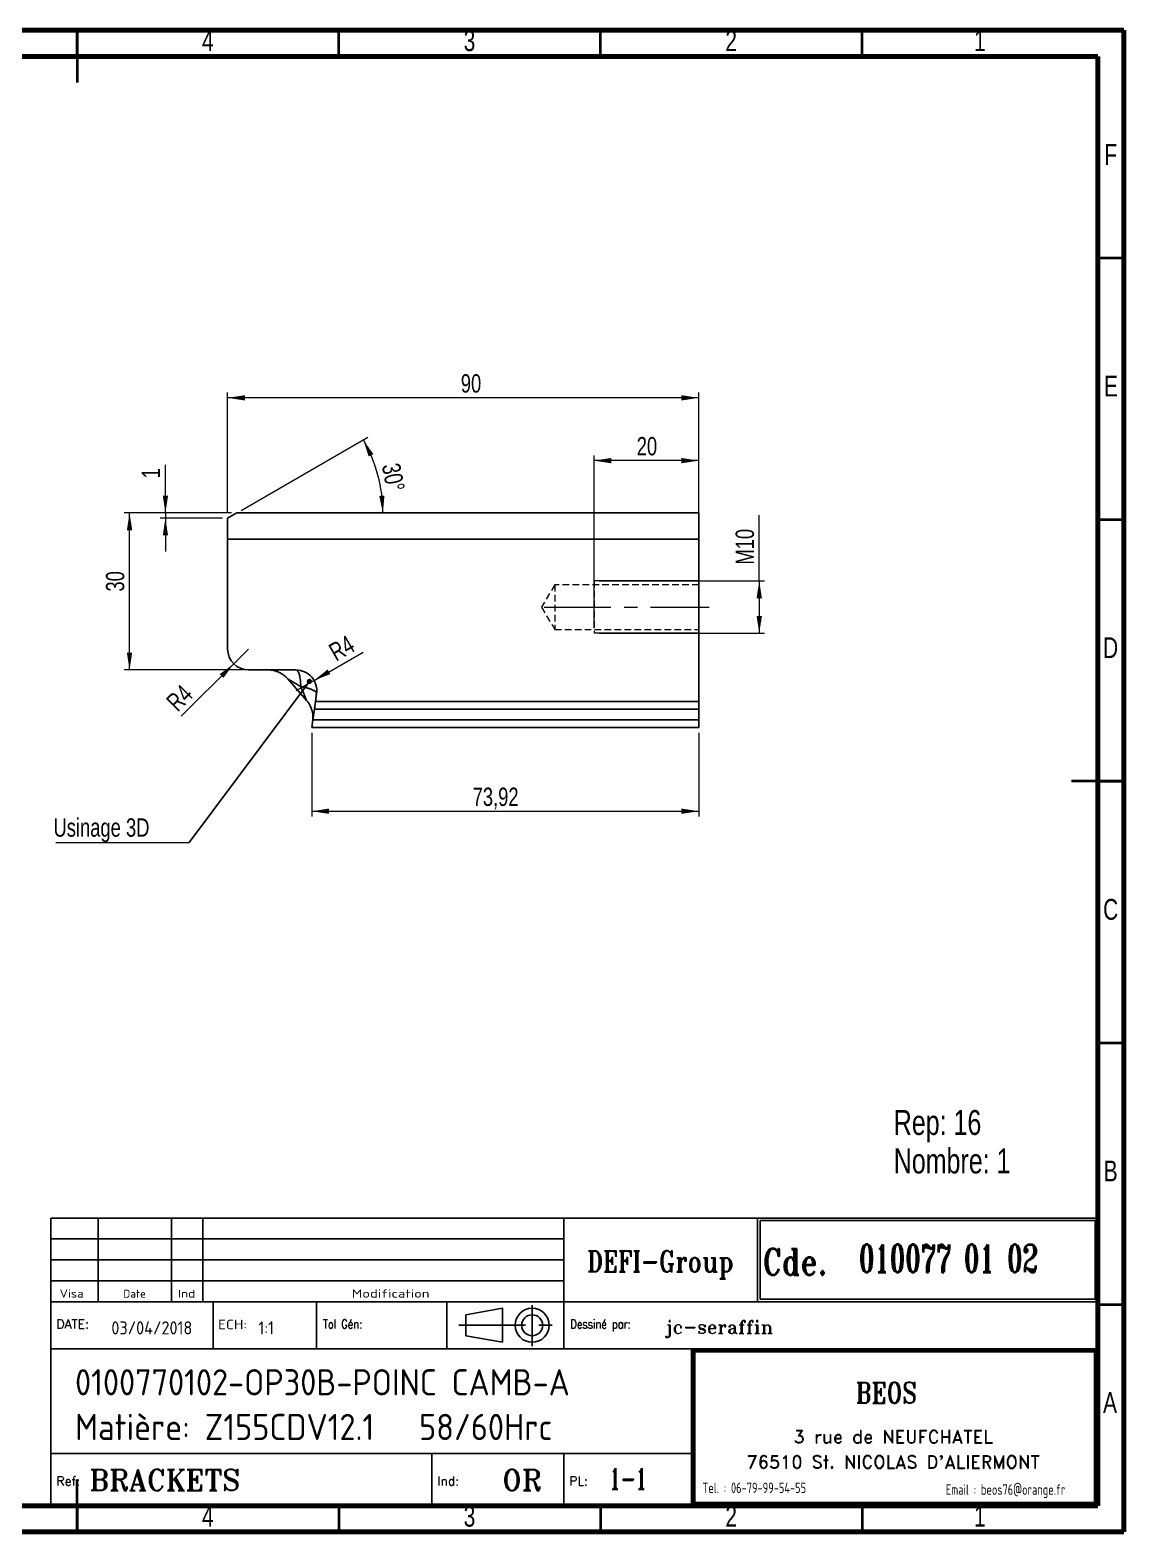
# Model space of a CAD drawing. Header units: millimetres. Extents: x 15 to 415, y 5 to 292.
# Drawn here: x 206 to 415, y 5 to 292 of the extents above; entities that cross this region are included whole.
import ezdxf

# ---------------------------------------------------------------- set-up
doc = ezdxf.new("R2010")
doc.units = ezdxf.units.MM
doc.linetypes.add('CENTERX2', pattern=[20.32, 12.7, -2.54, 2.54, -2.54])
doc.linetypes.add('HIDDEN', pattern=[1.905, 1.27, -0.635])
doc.layers.add('DIMENSIONS', color=176, linetype='Continuous')
doc.styles.add('SLDTEXTSTYLE0', font='TXT', dxfattribs={"width": 0.75})
doc.styles.add('SLDTEXTSTYLE1', font='ISOCP')
doc.styles.add('SLDTEXTSTYLE10', font='ISOCP', dxfattribs={"width": 1.147311})
doc.styles.add('SLDTEXTSTYLE11', font='ISOCP', dxfattribs={"width": 1.385904})
doc.styles.add('SLDTEXTSTYLE12', font='ISOCP', dxfattribs={"width": 1.246461})
doc.styles.add('SLDTEXTSTYLE13', font='ROMAND')
doc.styles.add('SLDTEXTSTYLE2', font='ROMANT', dxfattribs={"width": 0.8})
doc.styles.add('SLDTEXTSTYLE3', font='ISOCP', dxfattribs={"width": 0.8})
doc.styles.add('SLDTEXTSTYLE4', font='ROMANS', dxfattribs={"width": 0.8})
doc.styles.add('SLDTEXTSTYLE5', font='ROMANT')
doc.styles.add('SLDTEXTSTYLE6', font='ROMANS')
doc.styles.add('SLDTEXTSTYLE7', font='ROMANT', dxfattribs={"width": 0.65})
doc.styles.add('SLDTEXTSTYLE8', font='ISOCP', dxfattribs={"width": 1.446157})
doc.styles.add('SLDTEXTSTYLE9', font='ISOCP', dxfattribs={"width": 1.294402})
doc.dimstyles.new('SLDDIMSTYLE0', dxfattribs={"dimtxt": 3.5, "dimasz": 3.302, "dimexe": 0, "dimexo": 0.0625, "dimgap": 0.875, "dimtad": 1, "dimrnd": 1e-09, "dimzin": 12, "dimdsep": 46, "dimtxsty": 'SLDTEXTSTYLE0', "dimsah": 1, "dimcen": 0, "dimadec": 0, "dimazin": 3, "dimtfac": 1, "dimtofl": 0, "dimtmove": 0, "dimatfit": 3, "dimfxl": 1, "dimfrac": 2, "dimtolj": 1, "dimtzin": 12, "dimarcsym": 0})
doc.dimstyles.new('SLDDIMSTYLE1', dxfattribs={"dimtxt": 3.5, "dimasz": 3.302, "dimexe": 0, "dimexo": 0.0625, "dimgap": 0.875, "dimtad": 1, "dimrnd": 1e-09, "dimzin": 12, "dimdsep": 46, "dimtxsty": 'SLDTEXTSTYLE0', "dimsah": 1, "dimcen": 0.09, "dimadec": 0, "dimazin": 3, "dimtfac": 1, "dimtofl": 0, "dimtmove": 0, "dimatfit": 3, "dimfxl": 1, "dimfrac": 2, "dimtolj": 1, "dimtzin": 12, "dimarcsym": 0})
doc.dimstyles.new('SLDDIMSTYLE2', dxfattribs={"dimtxt": 3.5, "dimasz": 3.302, "dimexe": 0, "dimexo": 0.0625, "dimgap": 0.875, "dimtad": 1, "dimrnd": 1e-09, "dimzin": 12, "dimdsep": 46, "dimtxsty": 'SLDTEXTSTYLE0', "dimsah": 1, "dimcen": 0.09, "dimadec": 0, "dimazin": 3, "dimtfac": 1, "dimtmove": 0, "dimatfit": 0, "dimfxl": 1, "dimfrac": 2, "dimtolj": 1, "dimtzin": 12, "dimarcsym": 0})
doc.dimstyles.new('SLDDIMSTYLE4', dxfattribs={"dimtxt": 3.5, "dimasz": 3.302, "dimexe": 0, "dimexo": 0.0625, "dimgap": 0.875, "dimtad": 1, "dimdec": 4, "dimzin": 12, "dimdsep": 46, "dimtxsty": 'SLDTEXTSTYLE0', "dimsah": 1, "dimcen": 0.09, "dimazin": 3, "dimtfac": 1, "dimtofl": 0, "dimtmove": 0, "dimatfit": 3, "dimfxl": 1, "dimfrac": 2, "dimtolj": 1, "dimtzin": 12, "dimarcsym": 0})
doc.dimstyles.new('SLDDIMSTYLE5', dxfattribs={"dimtxt": 0.18, "dimasz": 1.016, "dimexe": 0, "dimexo": 0.0625, "dimgap": 0, "dimtad": 0, "dimtih": 1, "dimtoh": 1, "dimdec": 0, "dimrnd": 1e-09, "dimzin": 0, "dimdsep": 46, "dimtxsty": 'Standard', "dimblk1": 'DOT', "dimblk2": 'DOT', "dimsah": 1, "dimcen": 0.09, "dimadec": 0, "dimazin": 0, "dimtfac": 1.016, "dimtdec": 0, "dimtofl": 0, "dimtmove": 0, "dimatfit": 3, "dimldrblk": 'DOT', "dimfxl": 1, "dimfrac": 2, "dimtolj": 1, "dimtzin": 0, "dimarcsym": 0})

# ---------------------------------------------------------------- blocks, each defined once
blk = doc.blocks.new('SW_NOTE_0')
at = {"color": 0, "linetype": 'Continuous', "lineweight": 0, "char_height": 4.763, "attachment_point": 1, "style": 'SLDTEXTSTYLE0'}
for s, insert in [('Rep: 16', (0, 6.14)), ('Nombre: 1', (0, -1.21))]:
    blk.add_mtext(s, dxfattribs=dict(at, insert=insert))
blk = doc.blocks.new('_D_17')
at = {"color": 7, "linetype": 'Continuous', "lineweight": 18}
for p, q in [((231.86, 199.74), (231.86, 208.94)), ((244.49, 199.74), (230.86, 199.74)), ((242.75, 198.74), (230.86, 198.74)), ((231.86, 199.74), (231.86, 198.74)), ((231.86, 198.74), (231.86, 192.39))]:
    blk.add_line(p, q, dxfattribs=at)
for points in [[(231.86, 199.74), (232.37, 203.04), (231.36, 203.04)], [(231.86, 198.74), (231.36, 195.44), (232.37, 195.44)]]:
    blk.add_solid(points, dxfattribs=at)
at = {"color": 7, "linetype": 'Continuous', "lineweight": 18, "insert": (227.35, 206.36), "char_height": 3.5, "attachment_point": 1, "rotation": 90, "style": 'SLDTEXTSTYLE0'}
blk.add_mtext('1', dxfattribs=at)
blk = doc.blocks.new('_D_18')
at = {"color": 7, "linetype": 'Continuous', "lineweight": 18}
blk.add_line((246.35, 200.24), (270.54, 214.2), dxfattribs=at)
blk.add_arc((245.49, 199.74), 27.93, 0, 30, dxfattribs=at)
for points in [[(269.67, 213.7), (270.7, 210.52), (271.6, 210.98)], [(273.41, 199.74), (273.72, 203.06), (272.71, 203)]]:
    blk.add_solid(points, dxfattribs=at)
at = {"color": 7, "linetype": 'Continuous', "lineweight": 18, "insert": (276.62, 209.49), "char_height": 3.5, "attachment_point": 1, "rotation": 281.1977, "style": 'SLDTEXTSTYLE0'}
blk.add_mtext('30°', dxfattribs=at)
blk = doc.blocks.new('_D_19')
at = {"color": 7, "linetype": 'Continuous', "lineweight": 18}
for q in [(247.75, 173.74), (234.89, 160.88)]:
    blk.add_line((244.92, 170.91), q, dxfattribs=at)
blk.add_solid([(244.92, 170.91), (242.23, 168.93), (242.95, 168.22)], dxfattribs=at)
at = {"color": 7, "linetype": 'Continuous', "lineweight": 18, "insert": (231.73, 164.04), "char_height": 3.5, "attachment_point": 1, "rotation": 45, "style": 'SLDTEXTSTYLE0'}
blk.add_mtext('R4', dxfattribs=at)
blk = doc.blocks.new('_D_20')
at = {"color": 7, "linetype": 'Continuous', "lineweight": 18}
for q in [(269.65, 173.16), (256.79, 165.74)]:
    blk.add_line((260.26, 167.74), q, dxfattribs=at)
blk.add_solid([(260.26, 167.74), (263.37, 168.95), (262.86, 169.83)], dxfattribs=at)
at = {"color": 7, "linetype": 'Continuous', "lineweight": 18, "insert": (262.73, 174.3), "char_height": 3.5, "attachment_point": 1, "rotation": 30, "style": 'SLDTEXTSTYLE0'}
blk.add_mtext('R4', dxfattribs=at)
blk = doc.blocks.new('_D_21')
at = {"color": 7, "linetype": 'Continuous', "lineweight": 18}
for p, q in [((313.75, 177.74), (313.75, 210.74)), ((333.75, 209.74), (313.75, 209.74)), ((333.75, 177.74), (333.75, 210.74))]:
    blk.add_line(p, q, dxfattribs=at)
for points in [[(313.75, 209.74), (317.06, 209.23), (317.06, 210.25)], [(333.75, 209.74), (330.45, 210.25), (330.45, 209.23)]]:
    blk.add_solid(points, dxfattribs=at)
at = {"color": 7, "linetype": 'Continuous', "lineweight": 18, "insert": (321.91, 214.25), "char_height": 3.5, "attachment_point": 1, "style": 'SLDTEXTSTYLE0'}
blk.add_mtext('20', dxfattribs=at)
blk = doc.blocks.new('_D_22')
at = {"color": 7, "linetype": 'Continuous', "lineweight": 18}
for p, q in [((345.32, 186.74), (345.32, 199.33)), ((314.75, 186.74), (346.32, 186.74)), ((345.32, 186.74), (345.32, 176.74)), ((314.75, 176.74), (346.32, 176.74))]:
    blk.add_line(p, q, dxfattribs=at)
for points in [[(345.32, 186.74), (344.81, 183.44), (345.83, 183.44)], [(345.32, 176.74), (345.83, 180.04), (344.81, 180.04)]]:
    blk.add_solid(points, dxfattribs=at)
at = {"color": 7, "linetype": 'Continuous', "lineweight": 18, "insert": (340.81, 189.87), "char_height": 3.5, "attachment_point": 1, "rotation": 90, "style": 'SLDTEXTSTYLE0'}
blk.add_mtext('M10', dxfattribs=at)
blk = doc.blocks.new('_D_23')
at = {"color": 7, "linetype": 'Continuous', "lineweight": 18}
for p, q in [((243.75, 199.74), (243.75, 222.74)), ((333.75, 221.74), (243.75, 221.74)), ((333.75, 200.74), (333.75, 222.74))]:
    blk.add_line(p, q, dxfattribs=at)
for points in [[(243.75, 221.74), (247.06, 221.23), (247.06, 222.25)], [(333.75, 221.74), (330.45, 222.25), (330.45, 221.23)]]:
    blk.add_solid(points, dxfattribs=at)
at = {"color": 7, "linetype": 'Continuous', "lineweight": 18, "insert": (288.3, 226.25), "char_height": 3.5, "attachment_point": 1, "style": 'SLDTEXTSTYLE0'}
blk.add_mtext('90', dxfattribs=at)
blk = doc.blocks.new('_D_24')
at = {"color": 7, "linetype": 'Continuous', "lineweight": 18}
for p, q in [((259.84, 157.74), (259.84, 141.74)), ((333.75, 157.74), (333.75, 141.74)), ((259.84, 142.74), (333.75, 142.74))]:
    blk.add_line(p, q, dxfattribs=at)
for points in [[(259.84, 142.74), (263.14, 142.23), (263.14, 143.25)], [(333.75, 142.74), (330.45, 143.25), (330.45, 142.23)]]:
    blk.add_solid(points, dxfattribs=at)
at = {"color": 7, "linetype": 'Continuous', "lineweight": 18, "insert": (290.56, 147.25), "char_height": 3.5, "attachment_point": 1, "style": 'SLDTEXTSTYLE0'}
blk.add_mtext('73,92', dxfattribs=at)
blk = doc.blocks.new('_D_25')
at = {"color": 7, "linetype": 'Continuous', "lineweight": 18}
for p, q in [((244.49, 199.74), (224.01, 199.74)), ((225.01, 169.74), (225.01, 199.74)), ((246.75, 169.74), (224.01, 169.74))]:
    blk.add_line(p, q, dxfattribs=at)
for points in [[(225.01, 199.74), (224.5, 196.44), (225.52, 196.44)], [(225.01, 169.74), (225.52, 173.04), (224.5, 173.04)]]:
    blk.add_solid(points, dxfattribs=at)
at = {"color": 7, "linetype": 'Continuous', "lineweight": 18, "insert": (220.5, 184.72), "char_height": 3.5, "attachment_point": 1, "rotation": 90, "style": 'SLDTEXTSTYLE0'}
blk.add_mtext('30', dxfattribs=at)
blk = doc.blocks.new('SW_NOTE_1')
at = {"color": 0, "linetype": 'Continuous', "lineweight": 0}
blk.add_line((-25.44, 0), (0, 0), dxfattribs=at)
at = {"color": 0, "linetype": 'Continuous', "lineweight": 0, "insert": (-25.9, 4.58), "char_height": 3.5, "attachment_point": 1, "style": 'SLDTEXTSTYLE0'}
blk.add_mtext('Usinage 3D', dxfattribs=at)
blk = doc.blocks.new('_Dot')
at = {"color": 0, "linetype": 'ByBlock', "lineweight": -2}
blk.add_line((-0.5, 0), (-1, 0), dxfattribs=at)
at = {"color": 0, "linetype": 'ByBlock', "const_width": 0.5}
blk.add_lwpolyline([(-0.25, 0, 1), (0.25, 0, 1)], format="xyb", close=True, dxfattribs=at)

msp = doc.modelspace()

# ---------------------------------------------------------------- linework, layer by layer
at = {"color": 7, "linetype": 'Continuous', "lineweight": 70}
for p, q in [((15, 292), (415, 292)), ((415, 292), (415, 5)), ((20, 287), (410, 287)), ((410, 287), (410, 10)), ((410, 10), (20, 10)), ((415, 5), (15, 5))]:
    msp.add_line(p, q, dxfattribs=at)
at = {"color": 7, "linetype": 'Continuous', "lineweight": 35}
for p, q in [((215, 292), (215, 282)), ((215, 287), (215, 292)), ((265, 287), (265, 292)), ((315, 287), (315, 292)), ((365, 287), (365, 292)), ((410, 248.5), (415, 248.5)), ((410, 198.5), (415, 198.5)), ((415, 148.5), (405, 148.5)), ((410, 148.5), (415, 148.5)), ((410, 98.5), (415, 98.5)), ((410, 48.5), (415, 48.5)), ((215, 5), (215, 15)), ((215, 10), (215, 5)), ((265, 10), (265, 5)), ((315, 10), (315, 5)), ((365, 10), (365, 5))]:
    msp.add_line(p, q, dxfattribs=at)
at = {"color": 7, "linetype": 'Continuous', "lineweight": 25}
for p, q in [((245.48541, 199.73841), (243.75336, 198.73841)), ((243.75336, 194.73841), (243.75336, 198.73841)), ((245.48541, 199.73841), (333.75336, 199.73841)), ((333.75336, 194.73841), (333.75336, 199.73841)), ((243.75336, 194.73841), (333.75336, 194.73841)), ((243.75336, 173.73841), (243.75336, 194.73841)), ((333.75336, 163.73841), (333.75336, 194.73841)), ((247.75336, 169.73841), (256.7932, 169.73841)), ((255.26898, 168.01561), (258.83311, 163.90879)), ((260.54904, 163.73841), (260.34078, 162.27394)), ((260.75336, 165.17526), (260.54904, 163.73841)), ((260.54904, 163.73841), (333.75336, 163.73841)), ((260.75404, 165.18001), (260.75336, 165.17526)), ((333.75336, 162.27394), (333.75336, 163.73841)), ((260.34078, 162.27394), (260.04627, 160.20288)), ((260.34078, 162.27394), (333.75336, 162.27394)), ((333.75336, 160.20288), (333.75336, 162.27394)), ((260.04627, 160.20288), (259.83801, 158.73841)), ((259.83801, 158.73841), (333.75336, 158.73841)), ((260.04627, 160.20288), (333.75336, 160.20288)), ((333.75336, 158.73841), (333.75336, 160.20288))]:
    msp.add_line(p, q, dxfattribs=at)
at = {"color": 7, "linetype": 'HIDDEN', "lineweight": 18}
for p, q in [((243.75336, 194.73841), (333.75336, 194.73841)), ((313.75336, 186.73841), (313.75336, 176.73841)), ((313.75336, 186.73841), (313.75336, 176.73841)), ((306.25336, 185.98841), (303.69971, 181.73841)), ((306.25336, 185.98841), (306.25336, 177.48841)), ((333.75336, 185.98841), (306.25336, 185.98841)), ((303.69971, 181.73841), (306.25336, 177.48841)), ((306.25336, 177.48841), (333.75336, 177.48841)), ((260.34078, 162.27394), (333.75336, 162.27394)), ((260.04627, 160.20288), (333.75336, 160.20288))]:
    msp.add_line(p, q, dxfattribs=at)
at = {"color": 7, "linetype": 'Continuous', "lineweight": 18}
for p, q in [((333.75336, 186.73841), (313.75336, 186.73841)), ((333.75336, 186.73841), (313.75336, 186.73841)), ((333.75336, 176.73841), (313.75336, 176.73841)), ((333.75336, 176.73841), (313.75336, 176.73841))]:
    msp.add_line(p, q, dxfattribs=at)
at = {"color": 7, "linetype": 'CENTERX2', "lineweight": 18}
msp.add_line((304.25336, 181.73841), (335.75336, 181.73841), dxfattribs=at)
at = {"color": 7, "linetype": 'Continuous', "lineweight": 25}
for centre, start, end in [((247.75336, 173.73841), 180, 270), ((256.7932, 165.73841), 351.9065332, 90)]:
    msp.add_arc(centre, 4, start, end, dxfattribs=at)
at = {"color": 7, "linetype": 'HIDDEN', "lineweight": 18}
for points, knots in [([(252.15149, 169.70899), (252.05445, 169.71759), (251.8599, 169.73483), (251.66786, 169.73722), (251.57162, 169.73841)], [0, 0, 0, 0, 0.498832442, 1, 1, 1, 1]), ([(257.06287, 169.67388), (256.7539, 169.67869), (256.13166, 169.68839), (255.23381, 169.69965), (254.37254, 169.70896), (253.57132, 169.71631), (252.85746, 169.72201), (252.27928, 169.72624), (251.86732, 169.72931), (251.79609, 169.7306), (251.76013, 169.73126)], [0, 0, 0, 0, 0.116646352, 0.234917677, 0.355188306, 0.47788874, 0.603484573, 0.732562947, 0.86499334, 1, 1, 1, 1]), ([(257.06287, 169.67388), (256.81412, 169.68511), (256.3121, 169.70776), (255.56159, 169.72624), (254.8107, 169.73688), (254.3314, 169.7379), (254.08885, 169.73841)], [0, 0, 0, 0, 0.242544637, 0.4895147, 0.741680126, 1, 1, 1, 1]), ([(257.72711, 166.54891), (257.72013, 166.75899), (257.70628, 167.1756), (257.65203, 167.7581), (257.57527, 168.29458), (257.47157, 168.77758), (257.34368, 169.1855), (257.18724, 169.48433), (257.07157, 169.64723), (257.00008, 169.67031), (256.99668, 169.6714)], [0, 0, 0, 0, 0.132204907, 0.262173372, 0.401962033, 0.541417647, 0.690059698, 0.83925103, 0.992362684, 1, 1, 1, 1]), ([(255.26898, 168.01562), (255.26897, 168.01562), (255.26448, 168.01831), (255.28065, 168.00863), (255.33574, 167.97574), (255.46129, 167.90089), (255.63919, 167.79468), (255.83023, 167.68069), (256.11567, 167.51048), (256.52613, 167.26503), (257.08629, 166.93089), (257.50237, 166.68285), (257.72708, 166.54889)], [0, 0, 0, 0, 0.00002933, 0.04032051, 0.082520503, 0.178220136, 0.246073489, 0.323607911, 0.411566197, 0.574043176, 0.769944182, 1, 1, 1, 1]), ([(258.83313, 163.90878), (258.83313, 163.90877), (258.83517, 163.90394), (258.82784, 163.92135), (258.803, 163.98059), (258.73637, 164.13983), (258.62241, 164.4116), (258.46867, 164.77899), (258.26705, 165.259), (258.01504, 165.86074), (257.82807, 166.30756), (257.72708, 166.54889)], [0, 0, 0, 0, 0.000056265, 0.040356142, 0.082567055, 0.178295401, 0.283558416, 0.411461806, 0.573971543, 0.769907377, 1, 1, 1, 1]), ([(257.72709, 166.54888), (257.85312, 166.52759), (258.09364, 166.48695), (258.41876, 166.4198), (258.6972, 166.35567), (258.99892, 166.2787), (259.3177, 166.18636), (259.64122, 166.07707), (259.93089, 165.96323), (260.18409, 165.84406), (260.39924, 165.71944), (260.58813, 165.56991), (260.70513, 165.45855), (260.71715, 165.38533), (260.71782, 165.38126)], [0, 0, 0, 0, 0.079613374, 0.15193319, 0.216592019, 0.273262067, 0.371917732, 0.465092469, 0.552357565, 0.65215284, 0.748887835, 0.842234071, 0.991247205, 1, 1, 1, 1]), ([(260.34359, 162.29371), (260.37926, 162.54801), (260.44965, 163.04996), (260.55235, 163.84663), (260.64752, 164.64637), (260.70097, 165.18476), (260.72744, 165.45132)], [0, 0, 0, 0, 0.259102696, 0.511439856, 0.758103421, 1, 1, 1, 1]), ([(260.04106, 160.1663), (260.03953, 160.15554), (260.02575, 160.05862), (260.012, 159.96193), (260.00884, 159.93968), (260.00728, 159.92873)], [0, 0, 0, 0, 0.059626283, 0.537211264, 1, 1, 1, 1])]:
    msp.add_open_spline(points, degree=3, knots=knots, dxfattribs=at)
at = {"color": 7, "linetype": 'Continuous', "lineweight": 25}
for points, knots in [([(252.02674, 169.70981), (252.29144, 169.66912), (252.76212, 169.59676), (253.35309, 169.38896), (253.81155, 169.17599), (254.24818, 168.92125), (254.75625, 168.55478), (255.08441, 168.2097), (255.26897, 168.01563)], [0, 0, 0, 0, 0.214217036, 0.380901565, 0.500000048, 0.619098297, 0.785782306, 1, 1, 1, 1]), ([(258.83314, 163.90875), (258.97439, 163.73276), (259.2294, 163.41502), (259.49986, 162.9405), (259.67525, 162.55887), (259.80373, 162.21475), (259.91876, 161.82846), (260.02023, 161.31855), (260.0786, 160.66611), (260.03237, 160.18846), (260.00712, 159.92759)], [0, 0, 0, 0, 0.158015984, 0.285287165, 0.381792215, 0.452371757, 0.542739083, 0.664148154, 0.816577128, 1, 1, 1, 1])]:
    msp.add_open_spline(points, degree=3, knots=knots, dxfattribs=at)
at = {"color": 8, "linetype": 'Continuous', "lineweight": 25}
for points, knots in [([(256.99299, 169.67282), (256.9976, 169.67135), (257.07055, 169.64821), (257.1877, 169.4847), (257.34368, 169.1853), (257.47125, 168.7775), (257.57503, 168.29464), (257.65285, 167.75424), (257.7072, 167.17091), (257.72054, 166.75422), (257.72711, 166.5489)], [0, 0, 0, 0, 0.010330879, 0.163207013, 0.312102059, 0.460217706, 0.599173863, 0.738580164, 0.871187056, 1, 1, 1, 1]), ([(257.72709, 166.54888), (257.55523, 166.65135), (257.23038, 166.84506), (256.77912, 167.11404), (256.39086, 167.34594), (256.04089, 167.55511), (255.73694, 167.73631), (255.48283, 167.88805), (255.33788, 167.97445), (255.27719, 168.0107), (255.27167, 168.01401), (255.26898, 168.01562)], [0, 0, 0, 0, 0.175831575, 0.332375277, 0.469883191, 0.588728612, 0.716621648, 0.821866415, 0.917538391, 0.9597346, 1, 1, 1, 1]), ([(260.71419, 165.3828), (260.70309, 165.40839), (260.67198, 165.48013), (260.56405, 165.59159), (260.39794, 165.7197), (260.1836, 165.84445), (259.88885, 165.98286), (259.48379, 166.13591), (258.95836, 166.29304), (258.36606, 166.43751), (257.93782, 166.51215), (257.72709, 166.54888)], [0, 0, 0, 0, 0.056005811, 0.156970539, 0.250499147, 0.347441537, 0.447467512, 0.580802064, 0.727145588, 0.865736725, 1, 1, 1, 1]), ([(257.72709, 166.54888), (257.8281, 166.3075), (258.0151, 165.86059), (258.26708, 165.25892), (258.4523, 164.81799), (258.58066, 164.51129), (258.66656, 164.30618), (258.74696, 164.11435), (258.80206, 163.9827), (258.82942, 163.91756), (258.83191, 163.91166), (258.83313, 163.90878)], [0, 0, 0, 0, 0.230083729, 0.425988893, 0.588446603, 0.676439208, 0.754031698, 0.821970518, 0.917630238, 0.959800995, 1, 1, 1, 1])]:
    msp.add_open_spline(points, degree=3, knots=knots, dxfattribs=at)
at = {"color": 7, "linetype": 'HIDDEN', "lineweight": 18}
msp.add_open_spline([(260.75483, 165.18558), (260.75458, 165.18379), (260.75433, 165.18198), (260.75406, 165.18016)], degree=3, dxfattribs=at)
at = {"layer": 'DIMENSIONS', "color": 3}
for p, q in [((308, 65), (210, 65)), ((219, 49), (219, 65)), ((233, 49), (233, 65)), ((239, 49), (239, 65)), ((210, 61), (308, 61)), ((308, 57), (210, 57)), ((210, 53), (308, 53))]:
    msp.add_line(p, q, dxfattribs=at)
at = {"layer": 'DIMENSIONS', "color": 6}
for p, q in [((210, 65), (210, 10)), ((410, 10), (410, 65)), ((410, 40), (332.38409, 40)), ((332.38409, 40), (332.38409, 10)), ((409.8, 39.8), (332.58409, 39.8)), ((332.58409, 39.8), (332.58409, 10.2)), ((409.6, 39.6), (332.78409, 39.6)), ((332.78409, 39.6), (332.78409, 10.4)), ((409.4, 39.4), (332.98409, 39.4)), ((332.98409, 39.4), (332.98409, 10.6)), ((409.4, 10.6), (409.4, 39.4)), ((409.6, 10.4), (409.6, 39.6)), ((409.8, 10.2), (409.8, 39.8)), ((210, 10), (410, 10)), ((332.58409, 10.2), (409.8, 10.2)), ((332.78409, 10.4), (409.6, 10.4)), ((332.98409, 10.6), (409.4, 10.6))]:
    msp.add_line(p, q, dxfattribs=at)
at = {"layer": 'DIMENSIONS', "color": 1}
for p, q in [((410, 65), (308, 65)), ((308, 49), (308, 65)), ((345, 49), (345, 65)), ((345.5, 49.5), (345.5, 64.5)), ((345.5, 64.5), (409.5, 64.5)), ((409.5, 64.5), (409.5, 49.5)), ((210, 49), (410, 49)), ((241, 49), (241, 40)), ((260.73069, 49), (260.73069, 40)), ((285.62034, 49), (285.62034, 40)), ((308, 49), (308, 40)), ((409.5, 49.5), (345.5, 49.5)), ((332.38409, 40), (210, 40)), ((332.38409, 20), (210, 20)), ((282.79154, 20), (282.79154, 10)), ((308, 20), (308, 10))]:
    msp.add_line(p, q, dxfattribs=at)
at = {"layer": 'DIMENSIONS'}
for p, q in [((345.5, 49.5), (345.5, 64.5)), ((345.5, 64.5), (409.5, 64.5)), ((409.5, 64.5), (409.5, 49.5)), ((409.5, 49.5), (345.5, 49.5))]:
    msp.add_line(p, q, dxfattribs=at)
at = {"layer": 'DIMENSIONS', "color": 7}
for p, q in [((296.24368, 47.75), (289.24368, 46.5)), ((289.24368, 46.5), (289.24368, 42.5)), ((296.24368, 41.25), (296.24368, 47.75)), ((289.24368, 42.5), (296.24368, 41.25))]:
    msp.add_line(p, q, dxfattribs=at)
at = {"layer": 'DIMENSIONS', "color": 3, "linetype": 'CENTERX2'}
for p, q in [((301.93393, 48.34798), (301.93393, 40.51332)), ((287.94646, 44.5), (306.20111, 44.5))]:
    msp.add_line(p, q, dxfattribs=at)
at = {"layer": 'DIMENSIONS', "color": 7}
for radius in [3.25, 2]:
    msp.add_circle((301.93393, 44.5), radius, dxfattribs=at)

# ---------------------------------------------------------------- block references
at = {"color": 7, "linetype": 'Continuous', "lineweight": 0}
for name, p in [('SW_NOTE_1', (236.37386, 136.7946)), ('SW_NOTE_0', (371.01862, 79.49918))]:
    msp.add_blockref(name, p, dxfattribs=at)

# ---------------------------------------------------------------- texts
at = {"color": 7, "linetype": 'Continuous', "lineweight": 0, "char_height": 3.96875, "attachment_point": 2, "style": 'SLDTEXTSTYLE0'}
for s, insert in [('4', (239.96004, 291.97306)), ('3', (289.96004, 291.97306)), ('2', (339.96004, 291.97306)), ('1', (387.46004, 291.97306)), ('F', (412.45774, 270.22306)), ('E', (412.50781, 225.97306)), ('D', (412.45269, 175.97306)), ('C', (412.45866, 125.97306)), ('B', (412.4706, 75.97306)), ('A', (412.33969, 31.72306)), ('4', (239.96004, 9.97306)), ('3', (289.96004, 9.97306)), ('2', (339.96004, 9.97306)), ('1', (387.46004, 9.97306))]:
    msp.add_mtext(s, dxfattribs=dict(at, insert=insert))
at = {"layer": 'DIMENSIONS'}
for s, insert, char_height, attachment_point, style in [('DEFI-Group', (326.4195, 58.70072), 4, 2, 'SLDTEXTSTYLE2'), ('Cde.', (346, 59.12589), 5, 1, 'SLDTEXTSTYLE2'), ('010077 01 02', (364.37727, 59.93983), 5.2916667, 1, 'SLDTEXTSTYLE7'), ('Visa', (211.6551, 51.34751), 1.567052, 1, 'SLDTEXTSTYLE12'), ('Date', (223.82407, 51.28334), 1.492431, 1, 'SLDTEXTSTYLE10'), ('Ind', (234.25446, 51.28334), 1.492431, 1, 'SLDTEXTSTYLE11'), ('Modification', (267.48919, 51.34751), 1.5670523, 1, 'SLDTEXTSTYLE8'), ('DATE:', (211.03411, 45.59841), 1.727675, 1, 'SLDTEXTSTYLE6'), ('03/04/2018', (221.53289, 45.25347), 2.5, 1, 'SLDTEXTSTYLE1'), ('ECH:', (241.91066, 45.55991), 1.814059, 1, 'SLDTEXTSTYLE9'), ('1:1', (249.61977, 45.24035), 2.5, 1, 'SLDTEXTSTYLE1'), ('Tol Gén:', (261.95157, 45.59841), 1.727675, 1, 'SLDTEXTSTYLE4'), ('Dessiné par:', (309.22087, 45.59841), 1.7276752, 1, 'SLDTEXTSTYLE4'), ('jc-seraffin', (327.35515, 45.41997), 2.5, 1, 'SLDTEXTSTYLE5'), ('0100770102-OP30B-POINC CAMB-A', (214.60273, 36.10658), 5, 1, 'SLDTEXTSTYLE1'), ('BEOS', (369.57079, 33.59488), 4, 2, 'SLDTEXTSTYLE2'), ('Matière: Z155CDV12.1   58/60Hrc', (214.60273, 27.56351), 5, 1, 'SLDTEXTSTYLE1'), ('3 rue de NEUFCHATEL', (370.90924, 24.44835), 2.5, 2, 'SLDTEXTSTYLE13'), ("76510 St. NICOLAS D'ALIERMONT", (370.90254, 19.62324), 2.5, 2, 'SLDTEXTSTYLE13'), ('Ref:', (211.03411, 15.59841), 1.727675, 1, 'SLDTEXTSTYLE6'), ('BRACKETS', (217.33673, 16.95138), 4, 1, 'SLDTEXTSTYLE5'), ('Ind:', (283.82565, 15.59841), 1.727675, 1, 'SLDTEXTSTYLE6'), ('OR', (296.19394, 16.95138), 4, 1, 'SLDTEXTSTYLE5'), ('PL:', (309.03411, 15.59841), 1.727675, 1, 'SLDTEXTSTYLE6'), ('1-1', (316.65089, 17.17305), 4, 1, 'SLDTEXTSTYLE7'), ('Tel. : 06-79-99-54-55', (344.36027, 14.42858), 2, 2, 'SLDTEXTSTYLE3'), ('Email : beos76@orange.fr', (392.37248, 14.0972), 2, 2, 'SLDTEXTSTYLE3')]:
    msp.add_mtext(s, dxfattribs=dict(at, insert=insert, char_height=char_height, attachment_point=attachment_point, style=style))

# ---------------------------------------------------------------- dimensions: what is measured, and where the dimension line sits
at = {"color": 7, "linetype": 'Continuous', "lineweight": 18}
for base, p1, p2, dimstyle, picture, middle in [((243.75336, 221.73841), (333.75336, 199.73841), (243.75336, 198.73841), 'SLDDIMSTYLE1', '_D_23', (290.88324, 221.73841)), ((313.75336, 209.73841), (333.75336, 176.73841), (313.75336, 176.73841), 'SLDDIMSTYLE2', '_D_21', (324.49997, 209.73841)), ((333.75336, 142.73841), (259.83801, 158.73841), (333.75336, 158.73841), 'SLDDIMSTYLE1', '_D_24', (296.38096, 142.73841))]:
    dim = msp.add_linear_dim(base=base, p1=p1, p2=p2, dimstyle=dimstyle, dxfattribs=at)
    dim.commit()
    dim.dimension.update_dxf_attribs({"geometry": picture, "text_midpoint": middle, "dimtype": 160})
dim = msp.add_angular_dim_2l(base=(272.45927, 206.96603), line1=((245.48541, 199.73841), (333.75336, 199.73841)), line2=((243.75336, 198.73841), (245.48541, 199.73841)), dimstyle='SLDDIMSTYLE4', dxfattribs=at)
dim.commit()
dim.dimension.update_dxf_attribs({"geometry": '_D_18', "text_midpoint": (272.87919, 205.1614), "dimtype": 162})
for base, p1, p2, dimstyle, picture, middle in [((231.86422, 198.73841), (245.48541, 199.73841), (243.75336, 198.73841), 'SLDDIMSTYLE2', '_D_17', (231.86422, 207.64995)), ((225.01047, 199.73841), (247.75336, 169.73841), (245.48541, 199.73841), 'SLDDIMSTYLE1', '_D_25', (225.01047, 187.3094))]:
    dim = msp.add_linear_dim(base=base, p1=p1, p2=p2, angle=90, dimstyle=dimstyle, dxfattribs=at)
    dim.commit()
    dim.dimension.update_dxf_attribs({"geometry": picture, "text_midpoint": middle, "dimtype": 160})
dim = msp.add_linear_dim(base=(345.31846, 176.73841), p1=(313.75336, 186.73841), p2=(313.75336, 176.73841), angle=90, text='M10', dimstyle='SLDDIMSTYLE1', dxfattribs=at)
dim.commit()
dim.dimension.update_dxf_attribs({"geometry": '_D_22', "text_midpoint": (345.31846, 194.59638), "dimtype": 160})
for center, mpoint, picture, middle in [((256.7932, 165.73841), (260.25731, 167.73841), '_D_20', (267.56208, 171.95583)), ((247.75336, 173.73841), (244.92494, 170.90998), '_D_19', (236.63756, 162.62261))]:
    dim = msp.add_radius_dim(center=center, mpoint=mpoint, dimstyle='SLDDIMSTYLE0', dxfattribs=at)
    dim.commit()
    dim.dimension.update_dxf_attribs({"geometry": picture, "text_midpoint": middle, "dimtype": 164})

# ---------------------------------------------------------------- leaders
at = {"color": 7, "linetype": 'Continuous', "lineweight": 0}
msp.add_leader([(259.36404, 167.54222), (236.37386, 136.7946)], dimstyle='SLDDIMSTYLE5', dxfattribs=at)

doc.saveas('drawing.dxf')
